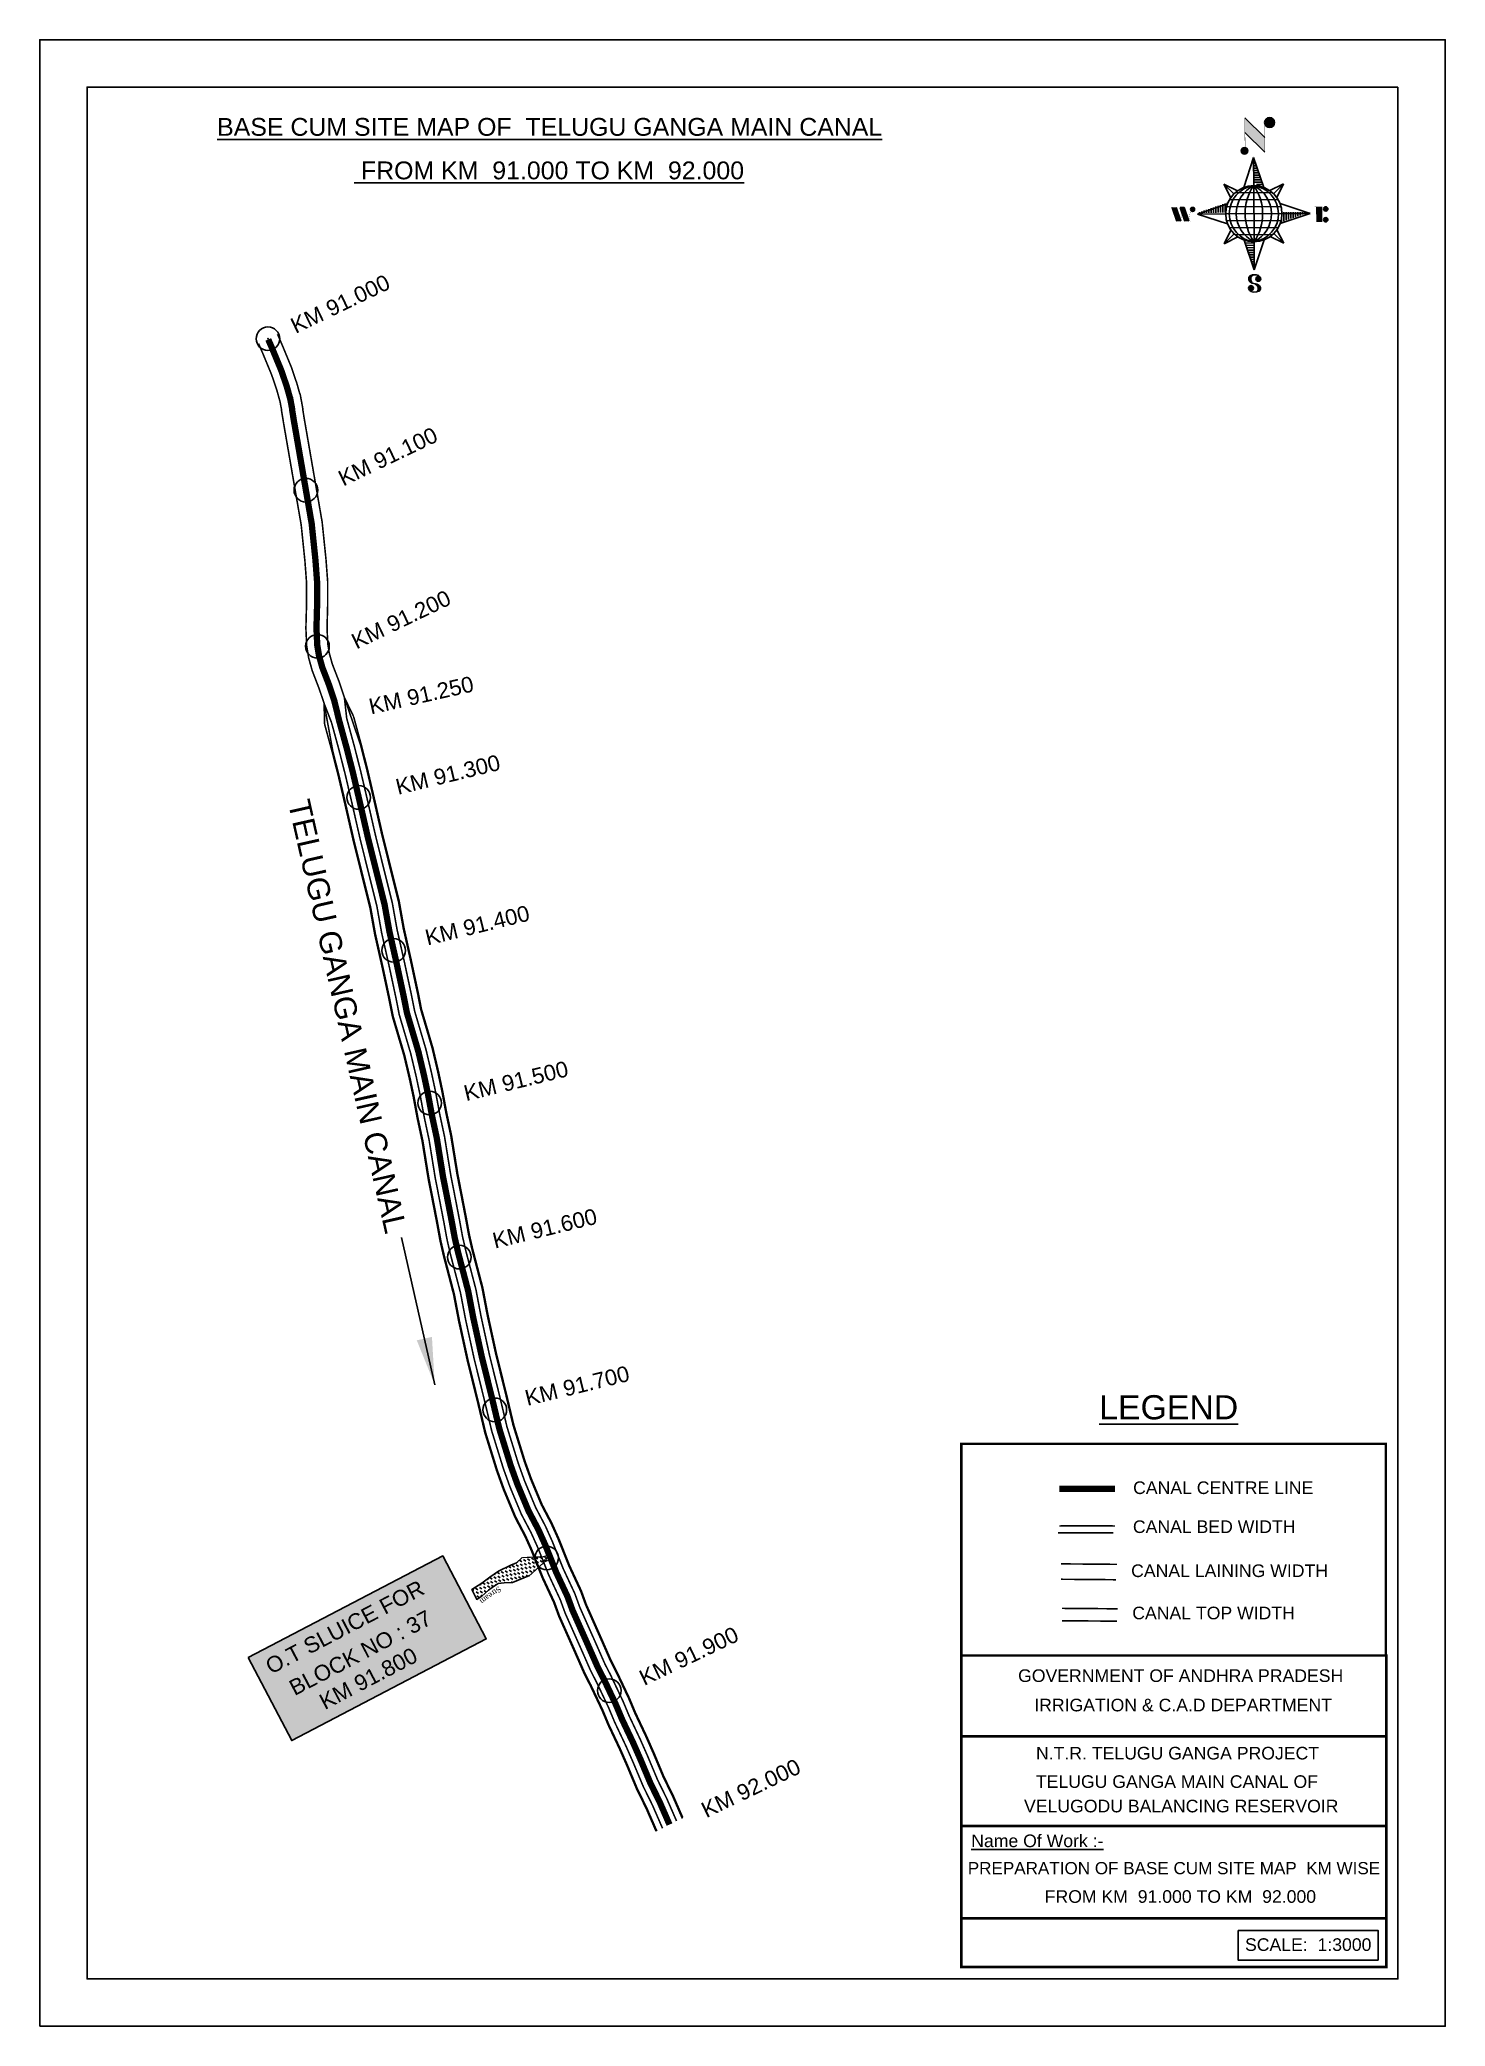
# Model space of a CAD drawing. Header units: inches. Extents: x 262320 to 263211, y 1655333 to 1656593.
import ezdxf

# ---------------------------------------------------------------- set-up
doc = ezdxf.new("R2010")
doc.units = ezdxf.units.IN
doc.header["$MEASUREMENT"] = 0
doc.header["$PDMODE"] = 32
doc.header["$PDSIZE"] = 15
doc.linetypes.add('ACAD_ISO02W100', pattern=[15, 12, -3])
for name, color, linetype in [('AQUADUCT', 1, 'Continuous'), ('bed with', 5, 'Continuous'), ('bord', 1, 'Continuous'), ('cahnige', 7, 'Continuous'), ('canal', 1, 'Continuous'), ('CARTTRACK', 30, 'ACAD_ISO02W100'), ('chainage', 7, 'Continuous'), ('FRAME 025', 7, 'Continuous'), ('lining', 4, 'Continuous'), ('OT', 7, 'Continuous'), ('STREAM', 4, 'Continuous'), ('Stu coo', 3, 'Continuous'), ('TEXT', 7, 'Continuous'), ('top of bund', 1, 'Continuous'), ('V', 6, 'Continuous')]:
    doc.layers.add(name, color=color, linetype=linetype)
doc.styles.add('5mm', font='times.ttf', dxfattribs={"height": 3})
doc.styles.get("Standard").update_dxf_attribs({"font": 'arial.ttf'})
doc.dimstyles.get("Standard").update_dxf_attribs({"dimtxt": 0.18, "dimasz": 0.18, "dimexe": 0.18, "dimexo": 0.0625, "dimgap": 0.09, "dimtad": 0, "dimtih": 1, "dimtoh": 1, "dimdec": 4, "dimzin": 0, "dimdsep": 46, "dimtxsty": 'Standard', "dimcen": 0.09, "dimadec": 0, "dimazin": 0, "dimtfac": 1, "dimtdec": 4, "dimtofl": 0, "dimtmove": 0, "dimatfit": 3, "dimfxl": 1, "dimtolj": 1, "dimtzin": 0, "dimarcsym": 0})
pattern_1 = [(267.2971131487395, (-8720374.9383359, 50637915.13839893), (10.53672553373347, -0.4974314379093613), [])]
pattern_2 = [(357.2971131487395, (-8720374.9383359, 50637915.13839893), (0.4974314379093601, 10.53672553373348), [])]

# ---------------------------------------------------------------- blocks, each defined once
blk = doc.blocks.new('VBVB')
at = {"layer": 'STREAM'}
h = blk.add_hatch(dxfattribs=at)
h.set_pattern_fill('DASH', color=256, scale=10, style=0)
h.set_pattern_definition([(0, (17867.88371487719, -28501.71006121906), (1.25, 1.25), [1.25, -1.25])])
h.paths.add_polyline_path([(380095.9578547815, 1497774.979899091), (380098.8683746898, 1497780.214053723), (380100.4483272064, 1497784.617400714), (380101.7788353608, 1497788.771502249), (380103.7746272102, 1497793.590268896), (380099.5335991489, 1497795.916580957), (380098.452594594, 1497793.507197633), (380097.6210344023, 1497789.602341558), (380096.9557507077, 1497787.691449154), (380095.791578286, 1497784.700503649), (380093.8789543023, 1497782.955785437), (380090.8853257658, 1497780.795647573), (380086.5656440002, 1497773.963976908), (380084.6014813699, 1497765.180921337), (380084.0768038103, 1497764.329620298), (380085.9416349676, 1497763.15133106), (380086.5685083546, 1497763.834778382), (380093.7175540949, 1497769.302057871), (380094.4610701322, 1497772.653587032)])
at = {"layer": 'OT', "const_width": 0.4999999999999999}
blk.add_lwpolyline([(380084.6014813699, 1497765.180921337), (380084.0733134003, 1497764.331791371), (380083.5451454307, 1497763.482661405), (380085.4049872326, 1497762.307524679), (380085.9416349677, 1497763.15133106), (380084.0768038104, 1497764.329620298), (380085.9416349677, 1497763.15133106), (380086.568508355, 1497763.834778382), (380093.717554095, 1497769.302057871), (380086.568508355, 1497763.834778382), (380085.9416349677, 1497763.15133106), (380084.0768038104, 1497764.329620298), (380084.6014813699, 1497765.180921337), (380086.5656440002, 1497773.963976908)], dxfattribs=at)
at = {"layer": 'STREAM'}
blk.add_lwpolyline([(380086.5656440002, 1497773.963976908), (380090.8853257659, 1497780.795647574), (380093.8789543033, 1497782.955785438), (380095.7915782861, 1497784.700503649), (380096.9557507072, 1497787.691449152), (380097.6210344024, 1497789.602341558), (380098.4525945941, 1497793.507197633), (380099.5335991488, 1497795.916580957), (380103.7746272101, 1497793.590268896), (380101.7788353609, 1497788.771502249), (380100.4483272069, 1497784.617400716), (380098.8683746899, 1497780.214053723), (380095.9578547826, 1497774.979899092), (380094.4610701321, 1497772.653587032), (380093.717554095, 1497769.302057871)], dxfattribs=at)
at = {"layer": 'cahnige', "style": '5mm'}
blk.add_text('Stream', height=2.5, rotation=71.17434464616717, dxfattribs=at).set_placement((380095.0016310557, 1497785.493162808))
blk = doc.blocks.new('*X7')
at = {"color": 0, "linetype": 'Continuous'}
for p, q in [((6321.563175437702, 239.2074203663178), (6322.581924588794, 240.2261695174094)), ((6321.571094283617, 239.3921159075293), (6322.524536642279, 240.3455582661906)), ((6321.579013129532, 239.5768114487408), (6322.467148695763, 240.4649470149719)), ((6321.586931975447, 239.7615069899523), (6322.409760749248, 240.5843357637531)), ((6321.594850821361, 239.9462025311638), (6322.352372802732, 240.7037245125344)), ((6321.602769667276, 240.1308980723753), (6322.294984856217, 240.8231132613157)), ((6321.610688513191, 240.3155936135868), (6322.322610836808, 241.0275159372032)), ((6321.618607359106, 240.5002891547983), (6322.339575221931, 241.2212570176224)), ((6321.670405508729, 239.1378737420482), (6322.639312535309, 240.1067807686281)), ((6321.756101028845, 239.046792566867), (6322.694551492757, 239.9852430307802)), ((6321.767025283511, 240.8254837745006), (6322.356539607053, 241.4149980980416)), ((6321.841796548961, 238.9557113916858), (6322.784401525116, 239.8983163678416)), ((6321.927492069076, 238.8646302165046), (6322.874251557474, 239.8113897049031)), ((6322.013187589191, 238.7735490413234), (6322.964101589832, 239.7244630419646)), ((6322.075863133939, 241.3110983202248), (6322.373503992176, 241.6087391784607)), ((6322.098883109306, 238.6824678661422), (6323.053951622191, 239.637536379026)), ((6322.184578629423, 238.591386690961), (6323.143801654548, 239.5506097160875)), ((6322.270274149538, 238.5003055157798), (6323.233651686906, 239.463683053149)), ((6322.405772691616, 238.4590273625623), (6323.316199320379, 239.3694539913255)), ((6322.536564177177, 238.4130421528257), (6323.436926723143, 239.3134046987925)), ((6322.667355662737, 238.3670569430892), (6323.557654125907, 239.2573554062594)), ((6322.798147148297, 238.3210717333527), (6323.67838152867, 239.2013061137264)), ((6322.928938633857, 238.2750865236161), (6323.799108931434, 239.1452568211934)), ((6323.059730119417, 238.2291013138795), (6323.919836334197, 239.0892075286604)), ((6323.190521604977, 238.183116104143), (6324.040563736961, 239.0331582361274)), ((6323.334898284248, 238.1507160881169), (6324.161291139725, 238.9771089435944)), ((6323.500484499982, 238.1395256085544), (6324.282018542488, 238.9210596510615)), ((6323.666070715716, 238.1283351289918), (6324.389078986148, 238.8513433994243)), ((6323.83165693145, 238.1171446494292), (6324.558435473549, 238.8439231915289)), ((6324.097210919775, 238.2059219424567), (6324.727791960951, 238.8365029836336)), ((6324.341779298861, 238.2737136262468), (6324.897148448353, 238.8290827757383)), ((6324.586347677948, 238.341505310037), (6325.066504935754, 238.821662567843)), ((6324.830916057034, 238.4092969938271), (6325.235861423155, 238.8142423599477)), ((6325.075484436121, 238.4770886776172), (6325.405217910557, 238.8068221520524)), ((6325.401209342145, 238.6260368883443), (6325.574574397958, 238.7994019441571))]:
    blk.add_line(p, q, dxfattribs=at)
blk = doc.blocks.new('*X6')
at = {"color": 0, "linetype": 'Continuous'}
for p, q in [((6324.425409812192, 240.3018877878409), (6324.530098087213, 240.4065760628617)), ((6324.560821561592, 240.2605228419445), (6324.762767368324, 240.4624686486762)), ((6324.696233310992, 240.2191578960481), (6324.995436649435, 240.5183612344908)), ((6324.831645060392, 240.1777929501517), (6325.228105930546, 240.5742538203053)), ((6324.967056809793, 240.1364280042552), (6325.451206401633, 240.6205775960956)), ((6325.102468559193, 240.0950630583588), (6325.626700194168, 240.619294693334)), ((6325.231508829004, 240.0473266328736), (6325.802193986703, 240.6180117905725)), ((6325.335045025791, 239.9740861343645), (6325.976788801136, 240.6158299097086)), ((6325.438581222579, 239.9008456358553), (6326.100204563527, 240.5624689768027)), ((6325.542117419366, 239.8276051373462), (6326.223620325917, 240.5091080438968)), ((6325.645653616154, 239.754364638837), (6326.347036088308, 240.455747110991)), ((6325.749189812941, 239.6811241403279), (6326.470451850699, 240.4023861780851)), ((6325.852726009729, 239.6078836418188), (6326.593867613089, 240.3490252451792)), ((6325.951486090436, 239.5298670272285), (6326.71728337548, 240.2956643122733)), ((6326.036566250415, 239.4381704919113), (6326.840699137871, 240.2423033793674)), ((6326.121646410395, 239.346473956594), (6326.964114900262, 240.1889424464615)), ((6326.206726570374, 239.2547774212767), (6327.055858370612, 240.1039092215148)), ((6326.291806730354, 239.1630808859595), (6327.135785134496, 240.0070592901021)), ((6326.376886890333, 239.0713843506422), (6327.21571189838, 239.9102093586895)), ((6326.461967050313, 238.9796878153249), (6327.295638662264, 239.8133594272769)), ((6326.547047210292, 238.8879912800077), (6327.375565426148, 239.7165094958642)), ((6326.632127370272, 238.7962947446904), (6327.455492190032, 239.6196595644516)), ((6326.717207530251, 238.7045982093731), (6327.535418953916, 239.5228096330389)), ((6326.788410008449, 236.4777036487165), (6327.354219516036, 237.0435131563033)), ((6326.792225928501, 238.6028399123283), (6327.6153457178, 239.4259597016263)), ((6326.838137672734, 238.4719749612643), (6327.695272481684, 239.3291097702136)), ((6326.884049416966, 238.3411100102004), (6327.775199245568, 239.2322598388009)), ((6326.916746160023, 236.7828164955863), (6327.582476853365, 237.4485471889285)), ((6326.9299611612, 238.2102450591364), (6327.853734496604, 239.1340183945408)), ((6326.975872905432, 238.0793801080725), (6327.849127438164, 238.952634640804)), ((6327.003134980726, 237.9298654880686), (6327.844520379724, 238.7712508870673)), ((6327.012515933215, 237.7624697452613), (6327.839913321284, 238.5898671333306)), ((6327.021896885704, 237.5950740024541), (6327.835306262844, 238.4084833795939)), ((6327.031277838193, 237.4276782596467), (6327.830699204404, 238.2270996258572)), ((6327.040658790683, 237.2602825168395), (6327.826092145964, 238.0457158721205)), ((6327.045082311595, 237.087929342456), (6327.810734190693, 237.8535812215537))]:
    blk.add_line(p, q, dxfattribs=at)
blk = doc.blocks.new('H')
at = {"layer": 'bord', "extrusion": (0.0004278845142637609, 0.00479197890903182, 0.9999884268595202)}
h = blk.add_hatch(dxfattribs=at)
h.set_pattern_fill('LINE', color=8, scale=84.38768555040302, angle=-2.702886851260515, style=0)
h.set_pattern_definition(pattern_2)
h.paths.add_polyline_path([(-492.4668010775931, 785.5898788240738, -0.090992046448718), (-447.9625593584497, 775.2324968557805), (-486.4976985411486, 912.0312741750386)])
h = blk.add_hatch(dxfattribs=at)
h.set_pattern_fill('LINE', color=8, scale=84.38768555040302, angle=-92.70288685126052, style=0)
h.set_pattern_definition(pattern_1)
h.paths.add_polyline_path([(-624.8772989658173, 665.1175860036165, -0.09099204644210665), (-614.5199170010164, 709.6218277204316), (-751.3186943142209, 671.0866885515861)])
h = blk.add_hatch(dxfattribs=at)
h.set_pattern_fill('LINE', color=8, scale=84.38768555040302, angle=-92.70288685126052, style=0)
h.set_pattern_definition(pattern_1)
h.paths.add_polyline_path([(-245.5531129193259, 647.210278397426), (-371.9945082624909, 653.17938094493, -0.09099204644878103), (-382.3518902289215, 608.6751392250881)])
h = blk.add_hatch(dxfattribs=at)
h.set_pattern_fill('LINE', color=8, scale=84.38768555040302, angle=-2.702886851260515, style=0)
h.set_pattern_definition(pattern_2)
h.paths.add_polyline_path([(-504.4050061509479, 532.7070881242398, -0.090992046448718), (-548.909247870557, 543.064470092766), (-510.3741086877417, 406.2656927765347)])
at = {"layer": 'bord', "extrusion": (0.0004278845142637604, 0.00479197890903182, 0.9999884268595203)}
for p, q in [((-516.2384251924814, 1087.08582315594, -1217.145331720205), (-431.5311611755169, 993.9857607749291, -1216.735438367611)), ((-519.3860571105615, 1020.408509141766, -1216.824464901347), (-434.678793075087, 927.3084467682056, -1216.414571548796)), ((-538.2690597721958, 773.6536562892143, -1215.633927328097), (-487.0181812191731, 906.212239655666, -1216.291082326422)), ((-487.0181812191731, 906.212239655666, -1216.291082326422), (-492.9870239489828, 779.7722960542887, -1215.682623766277)), ((-487.0181812191731, 906.212239655666, -1216.291082326422), (-448.4827650671941, 769.4150330077391, -1215.652034309381)), ((-626.736305744329, 793.7732813858893, -1215.692487060367), (-566.811349663476, 760.1895317081362, -1215.557193835181)), ((-626.736305744329, 793.7732813858893, -1215.692487060367), (-584.1428260545363, 746.9596384149045, -1215.486379775655)), ((-598.946746484784, 730.9517588270828, -1215.4033350249), (-626.736305744329, 793.7732813858893, -1215.692487060367)), ((-421.3357812265749, 753.3219341966324, -1215.586531535218), (-358.5136001041974, 781.1110481221694, -1215.746578873753)), ((-358.5136001041974, 781.1110481221694, -1215.746578873753), (-405.3276889660046, 738.5181495659053, -1215.522440984547)), ((-358.5136001041974, 781.1110481221694, -1215.746578873753), (-392.0976094479556, 721.1868434431963, -1215.445049781629)), ((-864.6667208376457, 700.9117660832126, -1215.145683569252), (-846.8602190883248, 637.7003116968554, -1214.850391321915)), ((-846.885899517627, 700.0723706756253, -1215.149269383754), (-829.079397758178, 636.8609162860084, -1214.853977136408)), ((-829.1050781964441, 699.2329752675723, -1215.152855198257), (-811.2985764592304, 636.0215208844747, -1214.857562950931)), ((-829.1050781964441, 699.2329752675723, -1215.152855198257), (-811.3242568973801, 698.393579858588, -1215.156441012743)), ((-811.3242568973801, 698.393579858588, -1215.156441012743), (-793.5177551378147, 635.1821254740935, -1214.861148765422)), ((-751.8386587080895, 665.2704204607289, -1215.023166955395), (-615.0399729244527, 703.8051171880215, -1215.266361263119)), ((-751.8386587080895, 665.2704204607289, -1215.023166955395), (-625.3972626964678, 659.3013864478562, -1215.048666080719)), ((-619.2784603905748, 614.0198538512923, -1214.834293591338), (-751.8386587080895, 665.2704204607289, -1215.023166955395)), ((-246.0730746499612, 641.3942844460253, -1215.12516345687), (-382.8717604242847, 602.859587718267, -1214.881969149149)), ((-378.6332729603746, 692.6448510554619, -1215.314036820931), (-246.0730746499612, 641.3942844460253, -1215.12516345687)), ((-372.5144706616993, 647.363318458898, -1215.099664331546), (-246.0730746499612, 641.3942844460253, -1215.12516345687)), ((-213.4791469212505, 669.2951450282708, -1215.272811938016), (-216.710715676134, 600.8397693103179, -1214.943388670676)), ((-197.1518122339039, 599.9164343632292, -1214.947333066632), (-193.9202434780891, 668.3718100786209, -1215.276756333961)), ((-639.398133254319, 525.5536567845847, -1214.401751538512), (-605.8141239105607, 585.4778614635579, -1214.703280630637)), ((-639.398133254319, 525.5536567845847, -1214.401751538512), (-592.5840443923953, 568.1465553403832, -1214.625889427719)), ((-576.5759521321743, 553.3427707091905, -1214.561798877043), (-639.398133254319, 525.5536567845847, -1214.401751538512)), ((-510.8935521394596, 400.4524652508553, -1213.857248085843), (-549.4289682914387, 537.2496718976181, -1214.496296102879)), ((-371.1754276144202, 512.8914235194679, -1214.455843351893), (-431.1003836950404, 546.475173198618, -1214.591136577086)), ((-371.1754276144202, 512.8914235194679, -1214.455843351893), (-413.7689073036308, 559.7050664918497, -1214.661950636613)), ((-398.9649868734996, 575.7129460782744, -1214.74499538736), (-371.1754276144202, 512.8914235194679, -1214.455843351893)), ((-459.6426735860878, 533.0110486173071, -1214.514403084168), (-510.8935521394596, 400.4524652508553, -1213.857248085843)), ((-504.9247094094171, 526.8924088519998, -1214.465706645989), (-510.8935521394596, 400.4524652508553, -1213.857248085843))]:
    blk.add_line(p, q, dxfattribs=at)
at = {"layer": 'bord', "color": 8, "linetype": 'ByBlock', "extrusion": (0.0004278845142637604, 0.00479197890903182, 0.9999884268595203)}
for p, q in [((-386.4701403837535, 711.3830894059502, -1215.400477790083), (-605.4730712235323, 721.7215742594562, -1215.35631111762)), ((-410.8462962137419, 744.2142448802479, -1215.547375515144), (-578.1125475389999, 752.110393114388, -1215.51364266185)), ((-492.9872379411827, 779.772306161467, -1215.682623723144), (-504.9247094094171, 526.8924088519998, -1214.465706645989)), ((-372.5145726100891, 647.3634304928128, -1215.099664824794), (-625.3973747401615, 659.3012845208868, -1215.048665544341)), ((-378.0217974673142, 615.9429816137999, -1214.946740470406), (-622.87451776542, 627.5017590741627, -1214.897360629442)), ((-375.037429585529, 679.1629559395369, -1215.250969739694), (-619.8901498829364, 690.7217333998997, -1215.201589898729)), ((-392.4388761268347, 584.9431407540105, -1214.792019251512), (-611.441806967312, 595.2816256079823, -1214.747852579053)), ((-419.7993998112506, 554.5543218990788, -1214.634687707282), (-587.06565113744, 562.4504701336846, -1214.600954853988))]:
    blk.add_line(p, q, dxfattribs=at)
at = {"layer": 'bord', "extrusion": (0.0004278845142637604, 0.00479197890903182, 0.9999884268595203)}
for points, const_width, elevation in [([(-522.0131121619479, 959.550775259228), (-515.7175743466119, 1092.906934415961)], 1.60540055982536, -1212.142843617219), ([(-434.158262363472, 933.1277235058805), (-427.8627245295095, 1066.483882669366)], 1.60540055982536, -1212.142843617219), ([(-870.0736340994383, 707.00824508073), (-846.3658724653925, 705.889038352192)], 0.6421602239301444, -1212.142843617219), ([(-828.5594987093612, 642.6768581911618), (-855.2307305332708, 643.935965762368)], 0.6421602239301444, -1212.142843617219), ([(-828.5594987093612, 642.676858191162), (-820.953748198869, 677.9586989512691)], 0.6421602239301444, -1212.142843617223), ([(-810.7786774830411, 641.8374531447001), (-784.1074456587239, 640.5783455765209)], 0.6421602239301444, -1212.142843617222), ([(-792.9978562549747, 640.9980480956772), (-781.589230506466, 693.9208092413096)], 0.6421602239301444, -1212.142843617218), ([(-222.7385766651839, 675.5731321041832), (-173.8413183107752, 673.2647682324088)], 0.7063762463231584, -1212.142843617221), ([(-194.785239975681, 644.8497587676384), (-185.0057882997701, 644.3880859934699)], 0.7063762463231584, -1212.14284361722), ([(-177.0730277270245, 604.8086065300355), (-225.9702860934822, 607.1169704015771)], 0.7063762463231584, -1212.142843617222)]:
    blk.add_lwpolyline(points, dxfattribs=dict(at, const_width=const_width, elevation=elevation))
for points, const_width, elevation in [([(-413.6616245851993, 1073.140134249887, 1), (-397.6117714248124, 1057.729118476532, 1)], 22.25077962579039, -1212.14284361722), ([(-530.3419430367337, 949.5474510251247, 1), (-519.6420409089901, 939.2734405104861, 1)], 14.83385308386026, -1212.142843617223), ([(-775.9087905502321, 696.5833098740303, 1), (-769.4888492682775, 690.418903565154, 1)], 8.900311850316152, -1212.142843617216), ([(-177.8339587833615, 666.8757400336997, 1), (-170.7720233739972, 660.0948930920731, 1)], 9.790343035347762, -1212.142843617223), ([(-180.1423226412179, 617.9784816729323, 1), (-173.0803872516442, 611.1976347345654, 1)], 9.790343035347762, -1212.142843617219), ([(-489.8397168474219, 361.7280028313068, 1), (-498.0671858660056, 369.1142257457323, 1)], 11.05656073458609, -1212.142843617215), ([(-525.1949096693778, 321.5505605205689, 1), (-533.4223786795214, 328.9367834347616, 1)], 11.05656073458609, -1212.142843617218)]:
    blk.add_lwpolyline(points, format="xyb", close=True, dxfattribs=dict(at, const_width=const_width, elevation=elevation))
for points, elevation in [([(-537.0436544864716, 317.3909783906986), (-530.686771839954, 310.4778530870033), (-519.7848077441001, 306.8033377354246), (-504.8555995545785, 306.8996049665207), (-493.8614930827366, 309.9751672386152), (-486.3299612487816, 317.6739007300386), (-486.5193926708707, 325.7780890813514), (-490.6180678635317, 333.2605072774198), (-493.5031616341619, 336.2254691210802), (-502.816804350885, 340.8534958871466), (-522.4580017436219, 347.2728260433129), (-530.4257294404489, 351.5824209563287), (-533.6858260648524, 354.5525017987891), (-537.4013079778782, 362.629807892173), (-536.9549017110166, 373.3508360361672), (-530.0284934418471, 380.6827556172281), (-520.0052991440441, 384.0716307398478), (-503.5000552259427, 384.2213990291513), (-492.5323047870551, 379.8708521119993), (-487.1463343054379, 373.2710396641844)], -1212.142843617219), ([(-522.4539065143929, 347.5728294925347), (-526.1949835211592, 353.7751140225195), (-527.7518298353394, 360.6227161141025), (-527.9156661629893, 370.6019260344024), (-525.8991041315983, 375.4503632916039), (-521.3202371541029, 381.1640017041664), (-514.5251386848048, 384.3718976443916)], -1212.142843617221), ([(-504.8555995545785, 306.8996049665207), (-499.0047943263154, 312.3708361831504), (-496.9585419834797, 319.3942984564654), (-497.4612851235933, 326.5275708001649), (-501.2415295758961, 335.3559093211365), (-509.2361390522836, 343.1915685721062)], -1212.142843617219)]:
    blk.add_lwpolyline(points, dxfattribs=dict(at, elevation=elevation))
for centre, radius in [((-405.6366979898718, 1065.434626361347, -1212.142843617228), 22.25077962579068), ((-524.9919919744626, 944.4104457636145, -1212.142843617225), 14.83385308386045), ((-498.4359036135794, 659.1484834742021, -1212.142843617229), 126.5822129822759), ((-772.6988199003781, 693.5011067149355, -1212.142843617225), 8.900311850316273), ((-174.3029910778062, 663.4853165630027, -1212.142843617225), 9.7903430353479), ((-176.6113549475952, 614.5880582008385, -1212.142843617227), 9.7903430353479), ((-493.9534513636986, 365.4211142832808, -1212.142843617226), 11.05656073458623), ((-529.3086441806488, 325.2436719765011, -1212.142843617227), 11.05656073458623)]:
    blk.add_circle(centre, radius, dxfattribs=at)
at = {"layer": 'bord', "color": 8, "linetype": 'ByBlock', "extrusion": (0.0004278845142637604, 0.00479197890903182, 0.9999884268595203)}
for centre, radius, start, end in [((-481.5018944916621, 658.3490694805806, -1212.142843617225), 127.7124113124745, 94.925359787212, 259.6690604518324), ((-436.7958279077627, 656.2386032006533, -1212.142843617224), 140.8227119427793, 113.2864437035868, 241.3079765329169), ((-315.8862391595549, 650.5307512261786, -1212.142843617227), 222.3100112361417, 142.5891607921548, 212.0052594442485), ((-560.0761933124097, 662.0583738566748, -1212.142843617224), 140.8227119427793, 293.2864437035868, 61.30797653291689), ((-680.9857820597445, 667.7662258302183, -1212.142843617228), 222.3100112361417, 322.5891607921548, 32.00525944424854), ((-515.3701267285685, 659.9479075753505, -1212.142843617227), 127.7124113124745, 274.925359787212, 79.66906045183244)]:
    blk.add_arc(centre, radius, start, end, dxfattribs=at)
at = {"layer": 'bord', "extrusion": (0.0004278845142637604, 0.00479197890903182, 0.9999884268595203)}
for points in [[(-515.7175743148887, 1092.906934417125, -1212.142843617227), (-431.0104934413977, 999.8058030862261, -1212.142843617227), (-518.8653432401063, 1026.22885483189, -1212.142843617227), (-434.1582623484545, 933.1277235084416, -1212.142843617227)], [(-864.1466936911305, 706.7284433981881, -1212.142843617225), (-846.3658724649268, 705.889038353589, -1212.142843617225), (-846.34031992468, 643.5162632348297, -1212.142843617225), (-828.5594986876497, 642.6768581867381, -1212.142843617225)], [(-828.5850512369768, 705.049633307593, -1212.142843617229), (-810.804230031204, 704.2102282608984, -1212.142843617229), (-810.778677482168, 641.8374531481927, -1212.142843617229), (-792.9978562541016, 640.9980480994025, -1212.142843617229)], [(-193.4002216503151, 674.1881137788835, -1212.142843617225), (-196.6319310673212, 605.7319520774413, -1212.142843617225), (-212.9591249906118, 675.1114593302475, -1212.142843617225), (-216.1908344065701, 606.6552976257785, -1212.142843617225)]]:
    blk.add_solid(points, dxfattribs=at)
at = {"layer": 'bord', "extrusion": (0.0004278845142637604, 0.00479197890903182, 0.9999884268595203), "xscale": 7.977342409717546, "yscale": 7.977342408231451, "zscale": 7.977342408476333, "rotation": 138.0840426661453}
for name, p in [('*X6', (38300.50170925955, -31929.38484708802, -1212.14284361722)), ('*X7', (38314.39702652739, -31950.87734303279, -1212.142843617221))]:
    blk.add_blockref(name, p, dxfattribs=at)

msp = doc.modelspace()

# ---------------------------------------------------------------- hatches: boundary and pattern name
at = {"layer": 'V'}
msp.add_hatch(color=2, dxfattribs=at).paths.add_polyline_path([(262452.4328326513, 1655566.790013651), (262575.7751619663, 1655631.251437981), (262603.3994883074, 1655578.618828258), (262480.0571589927, 1655514.157403928)])

# ---------------------------------------------------------------- linework, layer by layer
at = {"linetype": 'ByBlock'}
for points in [[(262320.3053371767, 1655332.908308023), (262320.3053371767, 1656592.908308023), (263211.3053371767, 1656592.908308023), (263211.3053371767, 1655332.908308023)], [(263181.3053371767, 1656562.908308023), (263181.3053371767, 1655362.908308023), (262350.3053371767, 1655362.908308023), (262350.3053371767, 1656562.908308023)]]:
    msp.add_lwpolyline(points, close=True, dxfattribs=at)
at = {"color": 0}
for p in [(262464.9727358005, 1656403.270553326), (262489.0290348571, 1656307.203555447), (262496.3428901643, 1656208.183966114), (262522.5216361413, 1656112.29600531), (262544.6786537094, 1656015.297620439), (262567.4716391593, 1655918.480989152), (262586.2809309727, 1655820.778036233), (262608.7933651436, 1655723.860917322), (262681.3433933477, 1655545.794637837)]:
    msp.add_point(p, dxfattribs=at)
at = {"color": 2}
msp.add_point((262641.6731741705, 1655629.95), dxfattribs=at)
at = {"layer": 'bed with', "color": 1, "const_width": 1}
for points in [[(262459.0056972755, 1656400.189185648), (262461.5601995868, 1656394.284811151), (262467.315689666, 1656380.366560749), (262470.5901929149, 1656370.683966551), (262472.6447444283, 1656363.313618131), (262473.600066334, 1656358.144247486), (262473.5658553218, 1656357.747384708), (262474.8681397561, 1656349.762182266), (262486.0520152301, 1656285.104638993), (262488.4176061583, 1656262.142862587), (262489.4427875013, 1656248.507736037), (262489.4286275191, 1656234.566376187), (262489.0213345752, 1656219.639033572), (262489.4993395268, 1656209.204564453), (262489.5077840316, 1656208.439738188), (262490.7873530418, 1656200.764335847), (262493.039105217, 1656192.709492081), (262497.4577400266, 1656181.233276494), (262500.5497938944, 1656171.992115066), (262500.8989352243, 1656158.720322954)], [(262471.0251367135, 1656406.154617794), (262473.9016832656, 1656399.505883117), (262479.8677413067, 1656385.078425405), (262483.4004317116, 1656374.63238061), (262485.0925239058, 1656368.562292345), (262485.3666674149, 1656368.210574433), (262487.1061288024, 1656358.798123425), (262487.0595840077, 1656358.258183348), (262488.0830484248, 1656351.982618388), (262499.334333111, 1656286.935361007), (262501.7660175989, 1656263.332042767), (262502.843298441, 1656249.003981971), (262502.8284418784, 1656234.376796768), (262502.429705788, 1656219.763064008), (262502.8937576957, 1656209.633178774), (262503.8864928852, 1656203.678328402), (262505.7729406094, 1656196.930231583), (262510.0703473772, 1656185.768873231), (262513.4368155571, 1656175.70757507), (262519.2279790039, 1656163.724936238)], [(262500.8989352243, 1656158.720322954), (262505.6396292959, 1656141.357864709), (262509.6134585541, 1656125.743991019), (262513.5598983103, 1656108.900641839), (262518.9798641815, 1656085.134870867), (262523.4897551766, 1656066.953123856), (262529.6039983401, 1656042.456416094), (262532.6169693188, 1656025.59650213), (262537.334581448, 1656004.681388366), (262541.6300425536, 1655984.597705744), (262543.8654745386, 1655973.320592009), (262548.1583519072, 1655958.806674101), (262551.1470273756, 1655948.6701233), (262554.5727582586, 1655934.19646161), (262557.0866852339, 1655922.388633999), (262559.629080605, 1655908.65699892), (262562.7022460606, 1655894.299275037), (262564.401063188, 1655883.717620307), (262566.6347594589, 1655869.925252798), (262568.859685055, 1655858.628568808), (262571.9210045504, 1655842.83028904), (262574.1313298477, 1655830.793889283), (262576.3106686027, 1655821.357485563), (262582.6447921568, 1655797.113186179), (262585.8503341044, 1655780.272088719), (262591.3198858768, 1655755.213295047), (262597.6130389498, 1655729.810159632), (262602.4957435353, 1655709.284575633), (262609.8792043478, 1655685.432569401), (262614.1761073527, 1655673.456698606), (262621.5329645813, 1655655.774802529), (262627.8275314957, 1655643.789796765), (262631.8948142544, 1655634.749146896), (262634.8236843984, 1655627.413699428), (262638.7939622987, 1655617.470013454), (262646.1116866311, 1655601.755942642), (262649.2459087288, 1655593.156544236), (262659.6332016306, 1655569.797334225), (262665.4286127614, 1655556.591149622), (262669.3458988738, 1655548.928159179), (262676.7626800507, 1655533.276460863), (262680.674506381, 1655523.925954506), (262687.8220191686, 1655508.799213374), (262692.2881336393, 1655498.662931083), (262698.7207163165, 1655483.300279593), (262704.7263641775, 1655471.040665379), (262711.0482137126, 1655456.532411719)], [(262519.2279790039, 1656163.724936238), (262524.0120399602, 1656146.203649831), (262528.0711487464, 1656130.254697885), (262532.0717531548, 1656113.180174734), (262537.4642855138, 1656089.534695769), (262541.9275771902, 1656071.540815166), (262548.1944040322, 1656046.432781083), (262551.2454255454, 1656029.359944809), (262555.8922355534, 1656008.758725953), (262560.2396687095, 1655988.432044932), (262562.3329787571, 1655977.871895642), (262566.3780930677, 1655964.195647292), (262569.5173366328, 1655953.548447178), (262573.1114634892, 1655938.363315021), (262575.7229915714, 1655926.097058404), (262578.2635021401, 1655912.37560326), (262581.3841897012, 1655897.795857725), (262583.1587750318, 1655886.742255218), (262585.3388853814, 1655873.280763814), (262587.5071785196, 1655862.271621565), (262590.5917241598, 1655846.353480694), (262592.7410079225, 1655834.649484639), (262594.7622670237, 1655825.897556166), (262601.1898135808, 1655801.295673727), (262604.4676095913, 1655784.074971901), (262609.8262350423, 1655759.524388028), (262616.0767922304, 1655734.293196473), (262620.8333439605, 1655714.297925334), (262627.9050390924, 1655691.453066989), (262631.9000405514, 1655680.318624055), (262638.7489560413, 1655663.857544525), (262644.9175360693, 1655652.112420803), (262649.3891992469, 1655642.172924701), (262652.4691416936, 1655634.459111896), (262656.242328818, 1655625.009045975), (262663.682027742, 1655609.033047097), (262666.8729343836, 1655600.278122708), (262677.0129734242, 1655577.474943505), (262682.6016143751, 1655564.739932578), (262686.3934966329, 1655557.322257006), (262694.1208594945, 1655541.015135439), (262698.0367497265, 1655531.654915068), (262705.1079903957, 1655516.689593527), (262709.7460140834, 1655506.163146504), (262716.0299441221, 1655491.155515508), (262721.9753789193, 1655479.018817081), (262727.9749314524, 1655465.250215106)]]:
    msp.add_lwpolyline(points, dxfattribs=at)
at = {"layer": 'bed with', "const_width": 1}
for points in [[(262505.2400245406, 1656159.9056261), (262500.5497938944, 1656171.992115066)], [(262514.8868896876, 1656162.539633092), (262513.4368155571, 1656175.70757507)], [(262505.2400245406, 1656159.9056261), (262509.9909897164, 1656142.505550659), (262513.9850167575, 1656126.812316329), (262517.944284984, 1656109.914215419), (262523.3577534445, 1656086.17693466), (262527.8566077588, 1656068.039682324), (262534.0069891619, 1656043.39818675), (262537.0289721093, 1656026.487843817), (262541.729815315, 1656005.647073584), (262546.0375855905, 1655985.505838709), (262548.2393571167, 1655974.398532343), (262552.473553761, 1655960.083009857), (262555.4978900945, 1655949.825515797), (262558.9635042343, 1655935.183347944), (262561.5005472612, 1655923.266945043), (262564.0424962317, 1655909.537721001), (262567.1269169229, 1655895.127413042), (262568.843679151, 1655884.433981207), (262571.0646840195, 1655870.719979092), (262573.276196665, 1655859.491397092), (262576.3430170895, 1655843.664729168), (262578.5388851812, 1655831.707056604), (262580.6807840182, 1655822.432765442), (262587.037034073, 1655798.103775335), (262590.259688825, 1655781.172771578), (262595.7029685739, 1655756.234343385), (262601.9860331479, 1655730.871931515), (262606.8388594255, 1655710.471947931), (262614.1484809979, 1655686.858476725), (262618.373881005, 1655675.081891476), (262625.6104362429, 1655657.68913616), (262631.8751641579, 1655645.760944564), (262636.0382212263, 1655636.50741006), (262639.0028716526, 1655629.08234975), (262642.9264701585, 1655619.255573788), (262650.27308321, 1655603.479467381), (262653.4207305944, 1655594.843233874), (262663.7494633712, 1655571.615715371), (262669.4959026173, 1655558.521124533), (262673.3834878167, 1655550.91623498), (262680.8738278138, 1655535.109304841), (262684.7866166471, 1655525.756497797), (262691.9160649856, 1655510.667987621), (262696.4228947971, 1655500.439297893), (262702.8202702705, 1655485.160730204), (262708.8116571427, 1655472.930227624), (262715.1185356403, 1655458.456331569)], [(262514.8868896876, 1656162.539633092), (262519.6606795397, 1656145.055963882), (262523.6995905429, 1656129.186372575), (262527.6873664811, 1656112.166601154), (262533.0863962509, 1656088.492631976), (262537.560724608, 1656070.454256698), (262543.7914132103, 1656045.491010428), (262546.8334227549, 1656028.468603122), (262551.4970016863, 1656007.793040734), (262555.8321256726, 1655987.523911966), (262557.959096179, 1655976.793955308), (262562.0628912139, 1655962.919311536), (262565.166473914, 1655952.39305468), (262568.7207175135, 1655937.376428687), (262571.3091295441, 1655925.218747361), (262573.8500865133, 1655911.49488118), (262576.9595188389, 1655896.96771972), (262578.7161590688, 1655886.025894318), (262580.9089608208, 1655872.486037521), (262583.0906669096, 1655861.408793281), (262586.1697116207, 1655845.519040565), (262588.333452589, 1655833.736317318), (262590.3921516082, 1655824.822276286), (262596.7975716646, 1655800.305084571), (262600.0582548707, 1655783.174289042), (262605.4431523453, 1655758.503339691), (262611.7037980324, 1655733.23142459), (262616.4902280703, 1655713.110553036), (262623.6357624424, 1655690.027159665), (262627.7022668992, 1655678.693431186), (262634.6714843797, 1655661.943210894), (262640.8699034071, 1655650.141273004), (262645.2457922751, 1655640.414661537), (262648.2899544395, 1655632.790461575), (262652.1098209581, 1655623.223485641), (262659.5206311631, 1655607.309522358), (262662.6981125179, 1655598.59143307), (262672.8967116836, 1655575.65656236), (262678.5343245193, 1655562.809957667), (262682.35590769, 1655555.334181205), (262690.0097117316, 1655539.182291461), (262693.9246394605, 1655529.824371777), (262701.0139445788, 1655514.82081928), (262705.6112529256, 1655504.386779694), (262711.9303901681, 1655489.295064897), (262717.8900859542, 1655477.129254836), (262723.9951957702, 1655463.118405425)], [(263000.8995901077, 1655645.816805686), (262998.8442697307, 1655645.844364182), (262966.0519348563, 1655645.821344796), (262965.8154814974, 1655645.830512041)], [(263002.0200442628, 1655650.222063606), (262998.8723488585, 1655650.264269068), (262966.7131081007, 1655650.241694099)]]:
    msp.add_lwpolyline(points, dxfattribs=at)
at = {"layer": 'canal', "color": 6, "const_width": 4}
for points in [[(263001.8633765603, 1655673.838748801), (262999.2618686692, 1655673.873630781), (262966.6669044335, 1655673.850749944)], [(262966.6669044335, 1655673.850749944), (263001.8633765603, 1655673.838748801)]]:
    msp.add_lwpolyline(points, dxfattribs=at)
at = {"layer": 'FRAME 025', "lineweight": -3, "const_width": 1.636994106223717}
for points in [[(262904.5060691349, 1655702.311067556), (263173.6142343094, 1655702.311067556), (263173.6142343094, 1655568.082713628), (262904.5060691349, 1655568.082713628)], [(262904.506069135, 1655568.082713628), (263173.9797695354, 1655568.082713628), (263173.9797695354, 1655370.536813858), (262904.506069135, 1655370.536813858)]]:
    msp.add_lwpolyline(points, close=True, dxfattribs=at)
for points in [[(262904.506069135, 1655516.792471588), (263173.9797695354, 1655516.792471588)], [(262904.506069135, 1655459.928676677), (263173.9797695354, 1655459.928676677)], [(262904.506069135, 1655401.298173551), (263173.9797695354, 1655401.298173551)]]:
    msp.add_lwpolyline(points, dxfattribs=at)
at = {"layer": 'lining', "const_width": 1}
for points in [[(262500.5497938944, 1656171.992115066), (262506.1231137871, 1656141.48538537), (262510.0991872434, 1656125.862693831), (262514.0470523852, 1656109.013261126), (262519.4662963218, 1656085.250655733), (262523.9749610191, 1656067.073852575), (262530.0932195425, 1656042.561057278), (262533.1071918511, 1656025.695540095), (262537.8229407666, 1656004.788686723), (262542.1197695577, 1655984.698609407), (262544.3514614918, 1655973.440363157), (262548.6378187798, 1655958.948489185), (262551.6304565666, 1655948.798500244), (262555.0606189225, 1655934.306115647), (262557.5771143481, 1655922.486224115), (262560.1194601191, 1655908.754856929), (262563.1938761564, 1655894.39129037), (262564.8946871839, 1655883.797215962), (262567.126973299, 1655870.01355572), (262569.3504085672, 1655858.724438617), (262572.412339277, 1655842.92300461), (262574.6210582181, 1655830.895352318), (262576.7962369822, 1655821.476961105), (262583.1328190364, 1655797.223251641), (262586.3402624066, 1655780.372164592), (262591.8068950654, 1655755.326744863), (262598.098927194, 1655729.928134286), (262602.9783119676, 1655709.416505888), (262610.35356842, 1655685.591003548), (262614.6425266474, 1655673.637275592), (262621.9860169882, 1655655.987506266), (262628.2772684582, 1655644.008813187), (262632.3551928069, 1655634.94450947), (262635.2880385378, 1655627.599105019), (262639.2531298386, 1655617.668409047), (262646.5740640287, 1655601.94744539), (262649.709777825, 1655593.343954196), (262660.0905640462, 1655569.999376575), (262665.8805338565, 1655556.805591279), (262669.7945198675, 1655549.14905649), (262677.2194742467, 1655533.480110194), (262681.1314075218, 1655524.129348205), (262688.2769131482, 1655509.006854957), (262692.7475515456, 1655498.860305173), (262699.1762223113, 1655483.506996327), (262705.1802856181, 1655471.25061674), (262711.5380088309, 1655456.660035208)], [(262513.4368155571, 1656175.70757507), (262523.5285554691, 1656146.076129171), (262527.5854200571, 1656130.135995073), (262531.5845990799, 1656113.067555448), (262536.9778533735, 1656089.418910903), (262541.4423713477, 1656071.420086448), (262547.7051828298, 1656046.328139899), (262550.7552030131, 1656029.260906844), (262555.4038762348, 1656008.651427595), (262559.7499417054, 1655988.331141269), (262561.846991804, 1655977.752124493), (262565.898626195, 1655964.053832208), (262569.0339074418, 1655953.420070234), (262572.6236028253, 1655938.253660984), (262575.2325624572, 1655925.999468288), (262577.773122626, 1655912.277745251), (262580.8925596054, 1655897.703842391), (262582.6651510359, 1655886.662659563), (262584.8466715413, 1655873.192460892), (262587.0164550074, 1655862.175751756), (262590.1003894332, 1655846.260765124), (262592.2512795521, 1655834.548021603), (262594.2766986442, 1655825.778080624), (262600.7017867012, 1655801.185608265), (262603.9776812891, 1655783.974896028), (262609.3392258537, 1655759.410938213), (262615.5909039862, 1655734.17522182), (262620.3507755282, 1655714.165995079), (262627.4306750202, 1655691.294632842), (262631.4336212567, 1655680.13804707), (262638.2959036344, 1655663.644840788), (262644.4677991068, 1655651.893404381), (262648.9288206945, 1655641.977562127), (262652.0047875543, 1655634.273706305), (262655.783161278, 1655624.810650382), (262663.2196503445, 1655608.841544348), (262666.4090652873, 1655600.090712748), (262676.5556110086, 1655577.272901156), (262682.1496932801, 1655564.525490921), (262685.9448756392, 1655557.101359695), (262693.6640652987, 1655540.811486108), (262697.5798485858, 1655531.451521368), (262704.6530964162, 1655516.481951944), (262709.286596177, 1655505.965772414), (262715.5744381272, 1655490.948798774), (262721.5214574788, 1655478.80886572), (262727.662425098, 1655464.715724869)], [(262967.6960204698, 1655616.422202546), (262994.5473325306, 1655616.217185016), (263002.5901006848, 1655616.124767018)], [(262967.7340664933, 1655626.185049938), (262992.4419415692, 1655626.000713156), (263003.1222179828, 1655625.878074471)]]:
    msp.add_lwpolyline(points, dxfattribs=at)
at = {"layer": 'top of bund', "const_width": 1}
for points in [[(262968.2599739629, 1655597.977015372), (262992.8424399826, 1655597.797106749), (263003.6793727109, 1655597.672674489)], [(263003.2507886372, 1655589.8179069), (262995.3352781307, 1655589.908866454), (262968.4018839584, 1655590.111308108)]]:
    msp.add_lwpolyline(points, dxfattribs=at)
at = {"layer": 'V', "color": 1, "const_width": 4}
for points in [[(262465.1756409243, 1656402.801566537), (262467.7309414262, 1656396.895347134), (262473.5917154864, 1656382.722493077), (262476.9953123133, 1656372.658173581), (262478.9941350791, 1656365.487742409), (262479.0757610911, 1656365.38301868), (262480.3530975682, 1656358.471185456), (262480.3127196647, 1656358.002784028), (262481.4755940905, 1656350.872400327), (262492.6931741706, 1656286.02), (262495.0918118786, 1656262.737452677), (262496.1430429711, 1656248.755859004), (262496.1285346987, 1656234.471586477), (262495.7255201816, 1656219.70104879), (262496.1976462714, 1656209.394910561), (262496.2016630572, 1656209.031106722), (262497.3369229635, 1656202.221332125), (262499.4060229132, 1656194.819861832), (262503.7640437019, 1656183.501074862), (262506.9933047257, 1656173.849845068), (262510.0634571141, 1656161.222629596)], [(262510.0634571141, 1656161.222629596), (262514.8258346281, 1656143.78075727), (262518.8423036502, 1656127.999344452), (262522.8158257325, 1656111.040408287), (262528.2220748477, 1656087.334783318), (262532.7086661834, 1656069.246969511), (262538.8992011861, 1656044.444598589), (262541.9311974321, 1656027.47822347), (262546.6134085007, 1656006.720057159), (262550.9348556316, 1655986.514875338), (262553.0992266479, 1655975.596243825), (262557.2682224874, 1655961.501160697), (262560.3321820042, 1655951.109285239), (262563.8421108739, 1655936.279888316), (262566.4048384026, 1655924.242846202), (262568.9462913725, 1655910.51630109), (262572.0432178809, 1655896.047566381), (262573.7799191099, 1655885.229937762), (262575.9868224201, 1655871.603008306), (262578.1834317873, 1655860.450095186), (262581.2563643551, 1655844.591884867), (262583.4361688851, 1655832.721686961), (262585.5364678132, 1655823.627520864), (262591.9173028688, 1655799.204429953), (262595.1589718478, 1655782.17353031), (262600.5730604596, 1655757.368841538), (262606.8449155901, 1655732.051678053), (262611.6645437479, 1655711.791250484), (262618.8921217201, 1655688.442818195), (262623.0380739521, 1655676.887661331), (262630.1409603113, 1655659.816173527), (262636.3725337825, 1655647.951108784), (262640.6420067507, 1655638.461035799), (262643.6464130461, 1655630.936405662), (262647.5181455583, 1655621.239529714), (262654.8968571866, 1655605.394494869), (262658.0594215562, 1655596.717333472), (262668.3230875274, 1655573.636138865), (262674.0151135683, 1655560.6655411), (262677.8696977533, 1655553.125208092), (262685.4417697727, 1655537.145798151), (262689.3556280538, 1655527.790434787), (262696.4650047822, 1655512.74440345), (262701.0170738613, 1655502.413038793), (262707.3753302193, 1655487.22789755), (262713.3508715484, 1655475.02974123), (262719.5325176481, 1655460.843245782)]]:
    msp.add_lwpolyline(points, dxfattribs=at)
at = {"layer": 'V', "color": 2}
msp.add_lwpolyline([(262452.4328326513, 1655566.790013651), (262575.7751619663, 1655631.251437981), (262603.3994883074, 1655578.618828258), (262480.0571589927, 1655514.157403928)], close=True, dxfattribs=at)
at = {"layer": 'V', "color": 0}
msp.add_lwpolyline([(263080.0054395262, 1655393.676297479), (263168.7155739004, 1655393.676297479), (263168.7155739004, 1655374.923821175), (263080.0054395262, 1655374.923821175)], close=True, dxfattribs=at)

# ---------------------------------------------------------------- block references
at = {"layer": 'AQUADUCT', "color": 1, "xscale": 0.1408039184319789, "yscale": 0.1408039187081158, "zscale": 0.1408039184379445, "rotation": 3.078330572322649}
msp.add_blockref('H', (263165.0747913792, 1656394.470955091, 170.8847861942989), dxfattribs=at)
at = {"layer": 'CARTTRACK', "color": 3, "xscale": 1.439622272867877, "yscale": 1.439622273626734, "zscale": 1.439622273616309, "rotation": 144.8158216225766}
msp.add_blockref('VBVB', (1952277.429686545, 3102623.862922694), dxfattribs=at)

# ---------------------------------------------------------------- texts
at = {"layer": 'chainage', "color": 0}
for s, rotation, p in [('KM 91.000', 25.58574332984769, (262482.4872667673, 1656406.296332945)), ('KM 91.100', 25.58574332984769, (262512.6812383199, 1656309.471336038)), ('KM 91.200', 25.58574332984769, (262521.0490760907, 1656206.071353558)), ('KM 91.300', 13.74379811915262, (262547.41731744, 1656113.929647619)), ('KM 91.400', 13.74379811915262, (262566.0789072604, 1656018.362075364)), ('KM 91.500', 13.74379811915262, (262590.5844715267, 1655919.649754336)), ('KM 91.600', 13.74379811915262, (262608.8255818699, 1655826.088161292)), ('KM 91.700', 13.74379811915262, (262629.3502798829, 1655726.346038794)), ('KM 91.900', 25.58574332984769, (262703.4698741653, 1655548.679537084)), ('KM 92.000', 25.58574332984769, (262742.8139772378, 1655464.832516897))]:
    msp.add_text(s, height=9.999999999999961, rotation=rotation, dxfattribs=at).set_placement(p)
at = {"layer": 'chainage', "color": 6}
msp.add_text('KM 91.250', height=9.99999999999996, rotation=12.66928745037607, dxfattribs=at).set_placement((262530.2668606094, 1656164.914339097))
at = {"layer": 'chainage', "color": 1}
msp.add_text('TELUGU GANGA MAIN CANAL', height=14.04243867787395, rotation=282.7179045922844, dxfattribs=at).set_placement((262477.5810393895, 1656109.093003603))
at = {"layer": 'chainage', "color": 0}
for s, height, p in [('%%ULEGEND', 15.33694249980499, (262991.9561126028, 1655717.855774285)), ('CANAL CENTRE LINE', 8, (263013.4328473897, 1655670.49401825)), ('CANAL BED WIDTH', 8, (263013.3033021016, 1655645.774962665)), ('CANAL LAINING WIDTH', 8, (263012.1789769464, 1655617.831267204)), ('CANAL TOP WIDTH', 8, (263012.8938750181, 1655591.046085251)), ('GOVERNMENT OF ANDHRA PRADESH ', 8, (262940.5140437428, 1655551.288368568)), ('IRRIGATION & C.A.D DEPARTMENT', 8, (262950.7553184674, 1655532.646774164)), ('N.T.R. TELUGU GANGA PROJECT', 8, (262951.8680485196, 1655502.133370454)), ('TELUGU GANGA MAIN CANAL OF', 8, (262951.7968785773, 1655484.103164274)), (' VELUGODU BALANCING RESERVOIR', 8, (262941.1753644422, 1655468.583259545)), ('%%UName Of Work :-', 8, (262910.8141871092, 1655446.527473872)), ('PREPARATION OF BASE CUM SITE MAP  KM WISE', 7.742718181745905, (262908.6248545959, 1655429.344685311)), (' FROM KM  91.000 TO KM  92.000', 8, (262954.2822289204, 1655411.205680646)), ('SCALE:  1:3000', 8, (263084.3672891074, 1655380.711377758))]:
    msp.add_text(s, height=height, dxfattribs=at).set_placement(p)
at = {"layer": 'Stu coo', "color": 1}
for s, p in [('O.T SLUICE FOR ', (262466.9001009314, 1655555.930394198)), (' BLOCK NO : 37', (262478.4367643979, 1655540.497672316)), ('KM 91.800', (262501.0080376631, 1655533.400319763))]:
    msp.add_text(s, height=9.999999999999996, rotation=27.692821329477, dxfattribs=at).set_placement(p)
at = {"layer": 'TEXT', "color": 0}
for s, p in [('%%UBASE CUM SITE MAP OF  TELUGU GANGA MAIN CANAL', (262432.7461281777, 1656531.990086237)), ('%%U FROM KM  91.000 TO KM  92.000', (262519.5384117987, 1656504.380886698))]:
    msp.add_text(s, height=11.29445192087996, dxfattribs=at).set_placement(p)

# ---------------------------------------------------------------- leaders
at = {"layer": 'chainage', "color": 1}
msp.add_leader([(262570.7231429811, 1655739.80050932), (262549.6482851291, 1655833.18095741)], dimstyle='Standard', override={"dimasz": 30, "dimgap": 0.09, "dimtad": 0}, dxfattribs=at)

doc.saveas('drawing.dxf')
